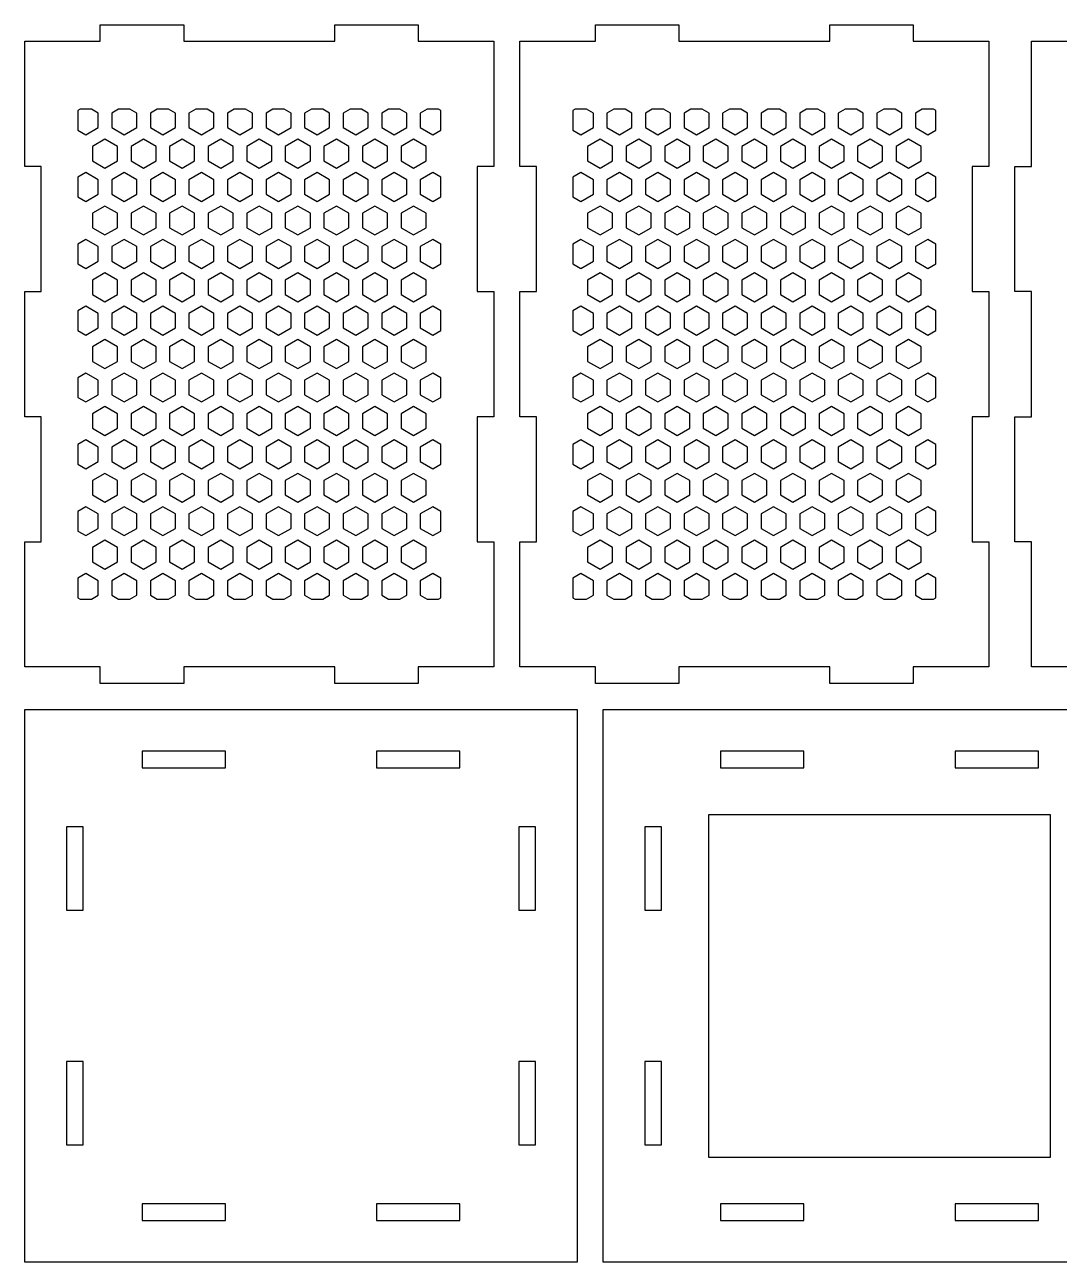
# Model space of a CAD drawing. Header units: millimetres. Extents: x 0 to 375, y -237 to 0.
# Drawn here: x 0 to 198.5, y -237.3 to 0 of the extents above; entities that cross this region are included whole.
import ezdxf

# ---------------------------------------------------------------- set-up
doc = ezdxf.new("R2010")
doc.units = ezdxf.units.MM
doc.layers.add('CUT', color=1, linetype='Continuous')

msp = doc.modelspace()

# ---------------------------------------------------------------- linework, layer by layer
at = {"layer": 'CUT'}
for points in [[(3.17, -123.17), (0, -123.17), (0, -99.17), (3.17, -99.17), (3.17, -75.17), (0, -75.17), (0, -51.17), (3.17, -51.17), (3.17, -27.17), (0, -27.17), (0, -3.17), (3.17, -3.17), (14.5, -3.17), (14.5, 0), (30.5, 0), (30.5, -3.17), (59.5, -3.17), (59.5, 0), (75.5, 0), (75.5, -3.17), (86.83, -3.17), (90, -3.17), (90, -27.17), (86.83, -27.17), (86.83, -51.17), (90, -51.17), (90, -75.17), (86.83, -75.17), (86.83, -99.17), (90, -99.17), (90, -123.17), (86.83, -123.17), (75.5, -123.17), (75.5, -126.35), (59.5, -126.35), (59.5, -123.17), (30.5, -123.17), (30.5, -126.35), (14.5, -126.35), (14.5, -123.17), (3.17, -123.17)], [(98.17, -123.17), (95, -123.17), (95, -99.17), (98.17, -99.17), (98.17, -75.17), (95, -75.17), (95, -51.17), (98.17, -51.17), (98.17, -27.17), (95, -27.17), (95, -3.17), (98.17, -3.17), (109.5, -3.17), (109.5, 0), (125.5, 0), (125.5, -3.17), (154.5, -3.17), (154.5, 0), (170.5, 0), (170.5, -3.17), (181.82, -3.17), (185, -3.17), (185, -27.17), (181.82, -27.17), (181.82, -51.17), (185, -51.17), (185, -75.17), (181.82, -75.17), (181.82, -99.17), (185, -99.17), (185, -123.17), (181.82, -123.17), (170.5, -123.17), (170.5, -126.35), (154.5, -126.35), (154.5, -123.17), (125.5, -123.17), (125.5, -126.35), (109.5, -126.35), (109.5, -123.17), (98.17, -123.17)], [(14.1, -16.93), (12.79, -16.17), (10.61, -16.17), (10.18, -16.42), (10.18, -20.21), (11.7, -21.09), (14.1, -19.7), (14.1, -16.93)], [(21.5, -19.7), (21.5, -16.93), (20.19, -16.17), (18.01, -16.17), (16.7, -16.93), (16.7, -19.7), (19.1, -21.09), (21.5, -19.7)], [(28.9, -19.7), (28.9, -16.93), (27.59, -16.17), (25.41, -16.17), (24.1, -16.93), (24.1, -19.7), (26.5, -21.09), (28.9, -19.7)], [(36.3, -19.7), (36.3, -16.93), (34.99, -16.17), (32.81, -16.17), (31.5, -16.93), (31.5, -19.7), (33.9, -21.09), (36.3, -19.7)], [(43.7, -16.93), (42.39, -16.17), (40.21, -16.17), (38.9, -16.93), (38.9, -19.7), (41.3, -21.09), (43.7, -19.7), (43.7, -16.93)], [(51.1, -16.93), (49.79, -16.17), (47.61, -16.17), (46.3, -16.93), (46.3, -19.7), (48.7, -21.09), (51.1, -19.7), (51.1, -16.93)], [(58.5, -19.7), (58.5, -16.93), (57.19, -16.17), (55.01, -16.17), (53.7, -16.93), (53.7, -19.7), (56.1, -21.09), (58.5, -19.7)], [(65.9, -19.7), (65.9, -16.93), (64.59, -16.17), (62.41, -16.17), (61.1, -16.93), (61.1, -19.7), (63.5, -21.09), (65.9, -19.7)], [(73.3, -16.93), (71.99, -16.17), (69.81, -16.17), (68.5, -16.93), (68.5, -19.7), (70.9, -21.09), (73.3, -19.7), (73.3, -16.93)], [(78.3, -21.09), (79.83, -20.21), (79.83, -16.42), (79.39, -16.17), (77.21, -16.17), (75.9, -16.93), (75.9, -19.7), (78.3, -21.09)], [(109.1, -16.93), (107.79, -16.17), (105.61, -16.17), (105.17, -16.42), (105.17, -20.21), (106.7, -21.09), (109.1, -19.7), (109.1, -16.93)], [(116.5, -19.7), (116.5, -16.93), (115.19, -16.17), (113.01, -16.17), (111.7, -16.93), (111.7, -19.7), (114.1, -21.09), (116.5, -19.7)], [(123.9, -19.7), (123.9, -16.93), (122.59, -16.17), (120.41, -16.17), (119.1, -16.93), (119.1, -19.7), (121.5, -21.09), (123.9, -19.7)], [(131.3, -19.7), (131.3, -16.93), (129.99, -16.17), (127.81, -16.17), (126.5, -16.93), (126.5, -19.7), (128.9, -21.09), (131.3, -19.7)], [(138.7, -16.93), (137.39, -16.17), (135.21, -16.17), (133.9, -16.93), (133.9, -19.7), (136.3, -21.09), (138.7, -19.7), (138.7, -16.93)], [(146.1, -16.93), (144.79, -16.17), (142.61, -16.17), (141.3, -16.93), (141.3, -19.7), (143.7, -21.09), (146.1, -19.7), (146.1, -16.93)], [(153.5, -19.7), (153.5, -16.93), (152.19, -16.17), (150.01, -16.17), (148.7, -16.93), (148.7, -19.7), (151.1, -21.09), (153.5, -19.7)], [(160.9, -19.7), (160.9, -16.93), (159.59, -16.17), (157.41, -16.17), (156.1, -16.93), (156.1, -19.7), (158.5, -21.09), (160.9, -19.7)], [(168.3, -16.93), (166.99, -16.17), (164.81, -16.17), (163.5, -16.93), (163.5, -19.7), (165.9, -21.09), (168.3, -19.7), (168.3, -16.93)], [(173.3, -21.09), (174.82, -20.21), (174.82, -16.42), (174.39, -16.17), (172.21, -16.17), (170.9, -16.93), (170.9, -19.7), (173.3, -21.09)], [(17.8, -26.11), (17.8, -23.34), (15.4, -21.95), (13, -23.34), (13, -26.11), (15.4, -27.49), (17.8, -26.11)], [(25.2, -26.11), (25.2, -23.34), (22.8, -21.95), (20.4, -23.34), (20.4, -26.11), (22.8, -27.49), (25.2, -26.11)], [(30.2, -27.49), (32.6, -26.11), (32.6, -23.34), (30.2, -21.95), (27.8, -23.34), (27.8, -26.11), (30.2, -27.49)], [(40, -26.11), (40, -23.34), (37.6, -21.95), (35.2, -23.34), (35.2, -26.11), (37.6, -27.49), (40, -26.11)], [(47.4, -26.11), (47.4, -23.34), (45, -21.95), (42.6, -23.34), (42.6, -26.11), (45, -27.49), (47.4, -26.11)], [(54.8, -26.11), (54.8, -23.34), (52.4, -21.95), (50, -23.34), (50, -26.11), (52.4, -27.49), (54.8, -26.11)], [(59.8, -27.49), (62.2, -26.11), (62.2, -23.34), (59.8, -21.95), (57.4, -23.34), (57.4, -26.11), (59.8, -27.49)], [(69.6, -26.11), (69.6, -23.34), (67.2, -21.95), (64.8, -23.34), (64.8, -26.11), (67.2, -27.49), (69.6, -26.11)], [(77, -26.11), (77, -23.34), (74.6, -21.95), (72.2, -23.34), (72.2, -26.11), (74.6, -27.49), (77, -26.11)], [(112.8, -26.11), (112.8, -23.34), (110.4, -21.95), (108, -23.34), (108, -26.11), (110.4, -27.49), (112.8, -26.11)], [(120.2, -26.11), (120.2, -23.34), (117.8, -21.95), (115.4, -23.34), (115.4, -26.11), (117.8, -27.49), (120.2, -26.11)], [(125.2, -27.49), (127.6, -26.11), (127.6, -23.34), (125.2, -21.95), (122.8, -23.34), (122.8, -26.11), (125.2, -27.49)], [(135, -26.11), (135, -23.34), (132.6, -21.95), (130.2, -23.34), (130.2, -26.11), (132.6, -27.49), (135, -26.11)], [(142.4, -26.11), (142.4, -23.34), (140, -21.95), (137.6, -23.34), (137.6, -26.11), (140, -27.49), (142.4, -26.11)], [(149.8, -26.11), (149.8, -23.34), (147.4, -21.95), (145, -23.34), (145, -26.11), (147.4, -27.49), (149.8, -26.11)], [(154.8, -27.49), (157.2, -26.11), (157.2, -23.34), (154.8, -21.95), (152.4, -23.34), (152.4, -26.11), (154.8, -27.49)], [(164.6, -26.11), (164.6, -23.34), (162.2, -21.95), (159.8, -23.34), (159.8, -26.11), (162.2, -27.49), (164.6, -26.11)], [(172, -26.11), (172, -23.34), (169.6, -21.95), (167.2, -23.34), (167.2, -26.11), (169.6, -27.49), (172, -26.11)], [(14.1, -32.52), (14.1, -29.75), (11.7, -28.36), (10.18, -29.24), (10.18, -33.02), (11.7, -33.9), (14.1, -32.52)], [(21.5, -32.52), (21.5, -29.75), (19.1, -28.36), (16.7, -29.75), (16.7, -32.52), (19.1, -33.9), (21.5, -32.52)], [(28.9, -32.52), (28.9, -29.75), (26.5, -28.36), (24.1, -29.75), (24.1, -32.52), (26.5, -33.9), (28.9, -32.52)], [(36.3, -32.52), (36.3, -29.75), (33.9, -28.36), (31.5, -29.75), (31.5, -32.52), (33.9, -33.9), (36.3, -32.52)], [(43.7, -32.52), (43.7, -29.75), (41.3, -28.36), (38.9, -29.75), (38.9, -32.52), (41.3, -33.9), (43.7, -32.52)], [(51.1, -32.52), (51.1, -29.75), (48.7, -28.36), (46.3, -29.75), (46.3, -32.52), (48.7, -33.9), (51.1, -32.52)], [(58.5, -32.52), (58.5, -29.75), (56.1, -28.36), (53.7, -29.75), (53.7, -32.52), (56.1, -33.9), (58.5, -32.52)], [(65.9, -32.52), (65.9, -29.75), (63.5, -28.36), (61.1, -29.75), (61.1, -32.52), (63.5, -33.9), (65.9, -32.52)], [(73.3, -32.52), (73.3, -29.75), (70.9, -28.36), (68.5, -29.75), (68.5, -32.52), (70.9, -33.9), (73.3, -32.52)], [(78.3, -33.9), (79.83, -33.02), (79.83, -29.24), (78.3, -28.36), (75.9, -29.75), (75.9, -32.52), (78.3, -33.9)], [(109.1, -32.52), (109.1, -29.75), (106.7, -28.36), (105.17, -29.24), (105.17, -33.02), (106.7, -33.9), (109.1, -32.52)], [(116.5, -32.52), (116.5, -29.75), (114.1, -28.36), (111.7, -29.75), (111.7, -32.52), (114.1, -33.9), (116.5, -32.52)], [(123.9, -32.52), (123.9, -29.75), (121.5, -28.36), (119.1, -29.75), (119.1, -32.52), (121.5, -33.9), (123.9, -32.52)], [(131.3, -32.52), (131.3, -29.75), (128.9, -28.36), (126.5, -29.75), (126.5, -32.52), (128.9, -33.9), (131.3, -32.52)], [(138.7, -32.52), (138.7, -29.75), (136.3, -28.36), (133.9, -29.75), (133.9, -32.52), (136.3, -33.9), (138.7, -32.52)], [(146.1, -32.52), (146.1, -29.75), (143.7, -28.36), (141.3, -29.75), (141.3, -32.52), (143.7, -33.9), (146.1, -32.52)], [(153.5, -32.52), (153.5, -29.75), (151.1, -28.36), (148.7, -29.75), (148.7, -32.52), (151.1, -33.9), (153.5, -32.52)], [(160.9, -32.52), (160.9, -29.75), (158.5, -28.36), (156.1, -29.75), (156.1, -32.52), (158.5, -33.9), (160.9, -32.52)], [(168.3, -32.52), (168.3, -29.75), (165.9, -28.36), (163.5, -29.75), (163.5, -32.52), (165.9, -33.9), (168.3, -32.52)], [(173.3, -33.9), (174.82, -33.02), (174.82, -29.24), (173.3, -28.36), (170.9, -29.75), (170.9, -32.52), (173.3, -33.9)], [(17.8, -38.93), (17.8, -36.16), (15.4, -34.77), (13, -36.16), (13, -38.93), (15.4, -40.31), (17.8, -38.93)], [(25.2, -38.93), (25.2, -36.16), (22.8, -34.77), (20.4, -36.16), (20.4, -38.93), (22.8, -40.31), (25.2, -38.93)], [(32.6, -38.93), (32.6, -36.16), (30.2, -34.77), (27.8, -36.16), (27.8, -38.93), (30.2, -40.31), (32.6, -38.93)], [(40, -38.93), (40, -36.16), (37.6, -34.77), (35.2, -36.16), (35.2, -38.93), (37.6, -40.31), (40, -38.93)], [(47.4, -38.93), (47.4, -36.16), (45, -34.77), (42.6, -36.16), (42.6, -38.93), (45, -40.31), (47.4, -38.93)], [(52.4, -40.31), (54.8, -38.93), (54.8, -36.16), (52.4, -34.77), (50, -36.16), (50, -38.93), (52.4, -40.31)], [(62.2, -38.93), (62.2, -36.16), (59.8, -34.77), (57.4, -36.16), (57.4, -38.93), (59.8, -40.31), (62.2, -38.93)], [(69.6, -38.93), (69.6, -36.16), (67.2, -34.77), (64.8, -36.16), (64.8, -38.93), (67.2, -40.31), (69.6, -38.93)], [(77, -38.93), (77, -36.16), (74.6, -34.77), (72.2, -36.16), (72.2, -38.93), (74.6, -40.31), (77, -38.93)], [(112.8, -38.93), (112.8, -36.16), (110.4, -34.77), (108, -36.16), (108, -38.93), (110.4, -40.31), (112.8, -38.93)], [(120.2, -38.93), (120.2, -36.16), (117.8, -34.77), (115.4, -36.16), (115.4, -38.93), (117.8, -40.31), (120.2, -38.93)], [(127.6, -38.93), (127.6, -36.16), (125.2, -34.77), (122.8, -36.16), (122.8, -38.93), (125.2, -40.31), (127.6, -38.93)], [(135, -38.93), (135, -36.16), (132.6, -34.77), (130.2, -36.16), (130.2, -38.93), (132.6, -40.31), (135, -38.93)], [(142.4, -38.93), (142.4, -36.16), (140, -34.77), (137.6, -36.16), (137.6, -38.93), (140, -40.31), (142.4, -38.93)], [(147.4, -40.31), (149.8, -38.93), (149.8, -36.16), (147.4, -34.77), (145, -36.16), (145, -38.93), (147.4, -40.31)], [(157.2, -38.93), (157.2, -36.16), (154.8, -34.77), (152.4, -36.16), (152.4, -38.93), (154.8, -40.31), (157.2, -38.93)], [(164.6, -38.93), (164.6, -36.16), (162.2, -34.77), (159.8, -36.16), (159.8, -38.93), (162.2, -40.31), (164.6, -38.93)], [(172, -38.93), (172, -36.16), (169.6, -34.77), (167.2, -36.16), (167.2, -38.93), (169.6, -40.31), (172, -38.93)], [(11.7, -46.72), (14.1, -45.33), (14.1, -42.56), (11.7, -41.18), (10.18, -42.06), (10.18, -45.84), (11.7, -46.72)], [(19.1, -46.72), (21.5, -45.33), (21.5, -42.56), (19.1, -41.18), (16.7, -42.56), (16.7, -45.33), (19.1, -46.72)], [(28.9, -45.33), (28.9, -42.56), (26.5, -41.18), (24.1, -42.56), (24.1, -45.33), (26.5, -46.72), (28.9, -45.33)], [(33.9, -46.72), (36.3, -45.33), (36.3, -42.56), (33.9, -41.18), (31.5, -42.56), (31.5, -45.33), (33.9, -46.72)], [(43.7, -45.33), (43.7, -42.56), (41.3, -41.18), (38.9, -42.56), (38.9, -45.33), (41.3, -46.72), (43.7, -45.33)], [(48.7, -46.72), (51.1, -45.33), (51.1, -42.56), (48.7, -41.18), (46.3, -42.56), (46.3, -45.33), (48.7, -46.72)], [(58.5, -45.33), (58.5, -42.56), (56.1, -41.18), (53.7, -42.56), (53.7, -45.33), (56.1, -46.72), (58.5, -45.33)], [(63.5, -46.72), (65.9, -45.33), (65.9, -42.56), (63.5, -41.18), (61.1, -42.56), (61.1, -45.33), (63.5, -46.72)], [(73.3, -45.33), (73.3, -42.56), (70.9, -41.18), (68.5, -42.56), (68.5, -45.33), (70.9, -46.72), (73.3, -45.33)], [(75.9, -45.33), (78.3, -46.72), (79.83, -45.84), (79.83, -42.06), (78.3, -41.18), (75.9, -42.56), (75.9, -45.33)], [(106.7, -46.72), (109.1, -45.33), (109.1, -42.56), (106.7, -41.18), (105.17, -42.06), (105.17, -45.84), (106.7, -46.72)], [(114.1, -46.72), (116.5, -45.33), (116.5, -42.56), (114.1, -41.18), (111.7, -42.56), (111.7, -45.33), (114.1, -46.72)], [(123.9, -45.33), (123.9, -42.56), (121.5, -41.18), (119.1, -42.56), (119.1, -45.33), (121.5, -46.72), (123.9, -45.33)], [(128.9, -46.72), (131.3, -45.33), (131.3, -42.56), (128.9, -41.18), (126.5, -42.56), (126.5, -45.33), (128.9, -46.72)], [(138.7, -45.33), (138.7, -42.56), (136.3, -41.18), (133.9, -42.56), (133.9, -45.33), (136.3, -46.72), (138.7, -45.33)], [(143.7, -46.72), (146.1, -45.33), (146.1, -42.56), (143.7, -41.18), (141.3, -42.56), (141.3, -45.33), (143.7, -46.72)], [(153.5, -45.33), (153.5, -42.56), (151.1, -41.18), (148.7, -42.56), (148.7, -45.33), (151.1, -46.72), (153.5, -45.33)], [(158.5, -46.72), (160.9, -45.33), (160.9, -42.56), (158.5, -41.18), (156.1, -42.56), (156.1, -45.33), (158.5, -46.72)], [(168.3, -45.33), (168.3, -42.56), (165.9, -41.18), (163.5, -42.56), (163.5, -45.33), (165.9, -46.72), (168.3, -45.33)], [(170.9, -45.33), (173.3, -46.72), (174.82, -45.84), (174.82, -42.06), (173.3, -41.18), (170.9, -42.56), (170.9, -45.33)], [(17.8, -51.74), (17.8, -48.97), (15.4, -47.59), (13, -48.97), (13, -51.74), (15.4, -53.13), (17.8, -51.74)], [(25.2, -51.74), (25.2, -48.97), (22.8, -47.59), (20.4, -48.97), (20.4, -51.74), (22.8, -53.13), (25.2, -51.74)], [(30.2, -53.13), (32.6, -51.74), (32.6, -48.97), (30.2, -47.59), (27.8, -48.97), (27.8, -51.74), (30.2, -53.13)], [(40, -51.74), (40, -48.97), (37.6, -47.59), (35.2, -48.97), (35.2, -51.74), (37.6, -53.13), (40, -51.74)], [(47.4, -51.74), (47.4, -48.97), (45, -47.59), (42.6, -48.97), (42.6, -51.74), (45, -53.13), (47.4, -51.74)], [(54.8, -51.74), (54.8, -48.97), (52.4, -47.59), (50, -48.97), (50, -51.74), (52.4, -53.13), (54.8, -51.74)], [(62.2, -51.74), (62.2, -48.97), (59.8, -47.59), (57.4, -48.97), (57.4, -51.74), (59.8, -53.13), (62.2, -51.74)], [(69.6, -51.74), (69.6, -48.97), (67.2, -47.59), (64.8, -48.97), (64.8, -51.74), (67.2, -53.13), (69.6, -51.74)], [(77, -51.74), (77, -48.97), (74.6, -47.59), (72.2, -48.97), (72.2, -51.74), (74.6, -53.13), (77, -51.74)], [(112.8, -51.74), (112.8, -48.97), (110.4, -47.59), (108, -48.97), (108, -51.74), (110.4, -53.13), (112.8, -51.74)], [(120.2, -51.74), (120.2, -48.97), (117.8, -47.59), (115.4, -48.97), (115.4, -51.74), (117.8, -53.13), (120.2, -51.74)], [(125.2, -53.13), (127.6, -51.74), (127.6, -48.97), (125.2, -47.59), (122.8, -48.97), (122.8, -51.74), (125.2, -53.13)], [(135, -51.74), (135, -48.97), (132.6, -47.59), (130.2, -48.97), (130.2, -51.74), (132.6, -53.13), (135, -51.74)], [(142.4, -51.74), (142.4, -48.97), (140, -47.59), (137.6, -48.97), (137.6, -51.74), (140, -53.13), (142.4, -51.74)], [(149.8, -51.74), (149.8, -48.97), (147.4, -47.59), (145, -48.97), (145, -51.74), (147.4, -53.13), (149.8, -51.74)], [(157.2, -51.74), (157.2, -48.97), (154.8, -47.59), (152.4, -48.97), (152.4, -51.74), (154.8, -53.13), (157.2, -51.74)], [(164.6, -51.74), (164.6, -48.97), (162.2, -47.59), (159.8, -48.97), (159.8, -51.74), (162.2, -53.13), (164.6, -51.74)], [(172, -51.74), (172, -48.97), (169.6, -47.59), (167.2, -48.97), (167.2, -51.74), (169.6, -53.13), (172, -51.74)], [(14.1, -58.15), (14.1, -55.38), (11.7, -54), (10.18, -54.88), (10.18, -58.66), (11.7, -59.54), (14.1, -58.15)], [(21.5, -58.15), (21.5, -55.38), (19.1, -54), (16.7, -55.38), (16.7, -58.15), (19.1, -59.54), (21.5, -58.15)], [(28.9, -58.15), (28.9, -55.38), (26.5, -54), (24.1, -55.38), (24.1, -58.15), (26.5, -59.54), (28.9, -58.15)], [(36.3, -58.15), (36.3, -55.38), (33.9, -54), (31.5, -55.38), (31.5, -58.15), (33.9, -59.54), (36.3, -58.15)], [(43.7, -58.15), (43.7, -55.38), (41.3, -54), (38.9, -55.38), (38.9, -58.15), (41.3, -59.54), (43.7, -58.15)], [(51.1, -58.15), (51.1, -55.38), (48.7, -54), (46.3, -55.38), (46.3, -58.15), (48.7, -59.54), (51.1, -58.15)], [(58.5, -58.15), (58.5, -55.38), (56.1, -54), (53.7, -55.38), (53.7, -58.15), (56.1, -59.54), (58.5, -58.15)], [(65.9, -58.15), (65.9, -55.38), (63.5, -54), (61.1, -55.38), (61.1, -58.15), (63.5, -59.54), (65.9, -58.15)], [(73.3, -58.15), (73.3, -55.38), (70.9, -54), (68.5, -55.38), (68.5, -58.15), (70.9, -59.54), (73.3, -58.15)], [(78.3, -59.54), (79.83, -58.66), (79.83, -54.88), (78.3, -54), (75.9, -55.38), (75.9, -58.15), (78.3, -59.54)], [(109.1, -58.15), (109.1, -55.38), (106.7, -54), (105.17, -54.88), (105.17, -58.66), (106.7, -59.54), (109.1, -58.15)], [(116.5, -58.15), (116.5, -55.38), (114.1, -54), (111.7, -55.38), (111.7, -58.15), (114.1, -59.54), (116.5, -58.15)], [(123.9, -58.15), (123.9, -55.38), (121.5, -54), (119.1, -55.38), (119.1, -58.15), (121.5, -59.54), (123.9, -58.15)], [(131.3, -58.15), (131.3, -55.38), (128.9, -54), (126.5, -55.38), (126.5, -58.15), (128.9, -59.54), (131.3, -58.15)], [(138.7, -58.15), (138.7, -55.38), (136.3, -54), (133.9, -55.38), (133.9, -58.15), (136.3, -59.54), (138.7, -58.15)], [(146.1, -58.15), (146.1, -55.38), (143.7, -54), (141.3, -55.38), (141.3, -58.15), (143.7, -59.54), (146.1, -58.15)], [(153.5, -58.15), (153.5, -55.38), (151.1, -54), (148.7, -55.38), (148.7, -58.15), (151.1, -59.54), (153.5, -58.15)], [(160.9, -58.15), (160.9, -55.38), (158.5, -54), (156.1, -55.38), (156.1, -58.15), (158.5, -59.54), (160.9, -58.15)], [(168.3, -58.15), (168.3, -55.38), (165.9, -54), (163.5, -55.38), (163.5, -58.15), (165.9, -59.54), (168.3, -58.15)], [(173.3, -59.54), (174.82, -58.66), (174.82, -54.88), (173.3, -54), (170.9, -55.38), (170.9, -58.15), (173.3, -59.54)], [(17.8, -64.56), (17.8, -61.79), (15.4, -60.4), (13, -61.79), (13, -64.56), (15.4, -65.95), (17.8, -64.56)], [(25.2, -64.56), (25.2, -61.79), (22.8, -60.4), (20.4, -61.79), (20.4, -64.56), (22.8, -65.95), (25.2, -64.56)], [(32.6, -64.56), (32.6, -61.79), (30.2, -60.4), (27.8, -61.79), (27.8, -64.56), (30.2, -65.95), (32.6, -64.56)], [(40, -64.56), (40, -61.79), (37.6, -60.4), (35.2, -61.79), (35.2, -64.56), (37.6, -65.95), (40, -64.56)], [(47.4, -64.56), (47.4, -61.79), (45, -60.4), (42.6, -61.79), (42.6, -64.56), (45, -65.95), (47.4, -64.56)], [(54.8, -64.56), (54.8, -61.79), (52.4, -60.4), (50, -61.79), (50, -64.56), (52.4, -65.95), (54.8, -64.56)], [(59.8, -65.95), (62.2, -64.56), (62.2, -61.79), (59.8, -60.4), (57.4, -61.79), (57.4, -64.56), (59.8, -65.95)], [(67.2, -65.95), (69.6, -64.56), (69.6, -61.79), (67.2, -60.4), (64.8, -61.79), (64.8, -64.56), (67.2, -65.95)], [(77, -64.56), (77, -61.79), (74.6, -60.4), (72.2, -61.79), (72.2, -64.56), (74.6, -65.95), (77, -64.56)], [(112.8, -64.56), (112.8, -61.79), (110.4, -60.4), (108, -61.79), (108, -64.56), (110.4, -65.95), (112.8, -64.56)], [(120.2, -64.56), (120.2, -61.79), (117.8, -60.4), (115.4, -61.79), (115.4, -64.56), (117.8, -65.95), (120.2, -64.56)], [(127.6, -64.56), (127.6, -61.79), (125.2, -60.4), (122.8, -61.79), (122.8, -64.56), (125.2, -65.95), (127.6, -64.56)], [(135, -64.56), (135, -61.79), (132.6, -60.4), (130.2, -61.79), (130.2, -64.56), (132.6, -65.95), (135, -64.56)], [(142.4, -64.56), (142.4, -61.79), (140, -60.4), (137.6, -61.79), (137.6, -64.56), (140, -65.95), (142.4, -64.56)], [(149.8, -64.56), (149.8, -61.79), (147.4, -60.4), (145, -61.79), (145, -64.56), (147.4, -65.95), (149.8, -64.56)], [(154.8, -65.95), (157.2, -64.56), (157.2, -61.79), (154.8, -60.4), (152.4, -61.79), (152.4, -64.56), (154.8, -65.95)], [(162.2, -65.95), (164.6, -64.56), (164.6, -61.79), (162.2, -60.4), (159.8, -61.79), (159.8, -64.56), (162.2, -65.95)], [(172, -64.56), (172, -61.79), (169.6, -60.4), (167.2, -61.79), (167.2, -64.56), (169.6, -65.95), (172, -64.56)], [(11.7, -72.35), (14.1, -70.97), (14.1, -68.2), (11.7, -66.81), (10.18, -67.69), (10.18, -71.47), (11.7, -72.35)], [(19.1, -72.35), (21.5, -70.97), (21.5, -68.2), (19.1, -66.81), (16.7, -68.2), (16.7, -70.97), (19.1, -72.35)], [(26.5, -72.35), (28.9, -70.97), (28.9, -68.2), (26.5, -66.81), (24.1, -68.2), (24.1, -70.97), (26.5, -72.35)], [(36.3, -70.97), (36.3, -68.2), (33.9, -66.81), (31.5, -68.2), (31.5, -70.97), (33.9, -72.35), (36.3, -70.97)], [(41.3, -72.35), (43.7, -70.97), (43.7, -68.2), (41.3, -66.81), (38.9, -68.2), (38.9, -70.97), (41.3, -72.35)], [(51.1, -70.97), (51.1, -68.2), (48.7, -66.81), (46.3, -68.2), (46.3, -70.97), (48.7, -72.35), (51.1, -70.97)], [(56.1, -72.35), (58.5, -70.97), (58.5, -68.2), (56.1, -66.81), (53.7, -68.2), (53.7, -70.97), (56.1, -72.35)], [(65.9, -70.97), (65.9, -68.2), (63.5, -66.81), (61.1, -68.2), (61.1, -70.97), (63.5, -72.35), (65.9, -70.97)], [(73.3, -70.97), (73.3, -68.2), (70.9, -66.81), (68.5, -68.2), (68.5, -70.97), (70.9, -72.35), (73.3, -70.97)], [(75.9, -70.97), (78.3, -72.35), (79.83, -71.47), (79.83, -67.69), (78.3, -66.81), (75.9, -68.2), (75.9, -70.97)], [(106.7, -72.35), (109.1, -70.97), (109.1, -68.2), (106.7, -66.81), (105.17, -67.69), (105.17, -71.47), (106.7, -72.35)], [(114.1, -72.35), (116.5, -70.97), (116.5, -68.2), (114.1, -66.81), (111.7, -68.2), (111.7, -70.97), (114.1, -72.35)], [(121.5, -72.35), (123.9, -70.97), (123.9, -68.2), (121.5, -66.81), (119.1, -68.2), (119.1, -70.97), (121.5, -72.35)], [(131.3, -70.97), (131.3, -68.2), (128.9, -66.81), (126.5, -68.2), (126.5, -70.97), (128.9, -72.35), (131.3, -70.97)], [(136.3, -72.35), (138.7, -70.97), (138.7, -68.2), (136.3, -66.81), (133.9, -68.2), (133.9, -70.97), (136.3, -72.35)], [(146.1, -70.97), (146.1, -68.2), (143.7, -66.81), (141.3, -68.2), (141.3, -70.97), (143.7, -72.35), (146.1, -70.97)], [(151.1, -72.35), (153.5, -70.97), (153.5, -68.2), (151.1, -66.81), (148.7, -68.2), (148.7, -70.97), (151.1, -72.35)], [(160.9, -70.97), (160.9, -68.2), (158.5, -66.81), (156.1, -68.2), (156.1, -70.97), (158.5, -72.35), (160.9, -70.97)], [(168.3, -70.97), (168.3, -68.2), (165.9, -66.81), (163.5, -68.2), (163.5, -70.97), (165.9, -72.35), (168.3, -70.97)], [(170.9, -70.97), (173.3, -72.35), (174.82, -71.47), (174.82, -67.69), (173.3, -66.81), (170.9, -68.2), (170.9, -70.97)], [(17.8, -77.38), (17.8, -74.61), (15.4, -73.22), (13, -74.61), (13, -77.38), (15.4, -78.76), (17.8, -77.38)], [(25.2, -77.38), (25.2, -74.61), (22.8, -73.22), (20.4, -74.61), (20.4, -77.38), (22.8, -78.76), (25.2, -77.38)], [(32.6, -77.38), (32.6, -74.61), (30.2, -73.22), (27.8, -74.61), (27.8, -77.38), (30.2, -78.76), (32.6, -77.38)], [(40, -77.38), (40, -74.61), (37.6, -73.22), (35.2, -74.61), (35.2, -77.38), (37.6, -78.76), (40, -77.38)], [(47.4, -77.38), (47.4, -74.61), (45, -73.22), (42.6, -74.61), (42.6, -77.38), (45, -78.76), (47.4, -77.38)], [(54.8, -77.38), (54.8, -74.61), (52.4, -73.22), (50, -74.61), (50, -77.38), (52.4, -78.76), (54.8, -77.38)], [(62.2, -77.38), (62.2, -74.61), (59.8, -73.22), (57.4, -74.61), (57.4, -77.38), (59.8, -78.76), (62.2, -77.38)], [(69.6, -77.38), (69.6, -74.61), (67.2, -73.22), (64.8, -74.61), (64.8, -77.38), (67.2, -78.76), (69.6, -77.38)], [(77, -77.38), (77, -74.61), (74.6, -73.22), (72.2, -74.61), (72.2, -77.38), (74.6, -78.76), (77, -77.38)], [(112.8, -77.38), (112.8, -74.61), (110.4, -73.22), (108, -74.61), (108, -77.38), (110.4, -78.76), (112.8, -77.38)], [(120.2, -77.38), (120.2, -74.61), (117.8, -73.22), (115.4, -74.61), (115.4, -77.38), (117.8, -78.76), (120.2, -77.38)], [(127.6, -77.38), (127.6, -74.61), (125.2, -73.22), (122.8, -74.61), (122.8, -77.38), (125.2, -78.76), (127.6, -77.38)], [(135, -77.38), (135, -74.61), (132.6, -73.22), (130.2, -74.61), (130.2, -77.38), (132.6, -78.76), (135, -77.38)], [(142.4, -77.38), (142.4, -74.61), (140, -73.22), (137.6, -74.61), (137.6, -77.38), (140, -78.76), (142.4, -77.38)], [(149.8, -77.38), (149.8, -74.61), (147.4, -73.22), (145, -74.61), (145, -77.38), (147.4, -78.76), (149.8, -77.38)], [(157.2, -77.38), (157.2, -74.61), (154.8, -73.22), (152.4, -74.61), (152.4, -77.38), (154.8, -78.76), (157.2, -77.38)], [(164.6, -77.38), (164.6, -74.61), (162.2, -73.22), (159.8, -74.61), (159.8, -77.38), (162.2, -78.76), (164.6, -77.38)], [(172, -77.38), (172, -74.61), (169.6, -73.22), (167.2, -74.61), (167.2, -77.38), (169.6, -78.76), (172, -77.38)], [(14.1, -83.79), (14.1, -81.02), (11.7, -79.63), (10.18, -80.51), (10.18, -84.29), (11.7, -85.17), (14.1, -83.79)], [(21.5, -83.79), (21.5, -81.02), (19.1, -79.63), (16.7, -81.02), (16.7, -83.79), (19.1, -85.17), (21.5, -83.79)], [(28.9, -83.79), (28.9, -81.02), (26.5, -79.63), (24.1, -81.02), (24.1, -83.79), (26.5, -85.17), (28.9, -83.79)], [(36.3, -83.79), (36.3, -81.02), (33.9, -79.63), (31.5, -81.02), (31.5, -83.79), (33.9, -85.17), (36.3, -83.79)], [(43.7, -83.79), (43.7, -81.02), (41.3, -79.63), (38.9, -81.02), (38.9, -83.79), (41.3, -85.17), (43.7, -83.79)], [(51.1, -83.79), (51.1, -81.02), (48.7, -79.63), (46.3, -81.02), (46.3, -83.79), (48.7, -85.17), (51.1, -83.79)], [(58.5, -83.79), (58.5, -81.02), (56.1, -79.63), (53.7, -81.02), (53.7, -83.79), (56.1, -85.17), (58.5, -83.79)], [(65.9, -83.79), (65.9, -81.02), (63.5, -79.63), (61.1, -81.02), (61.1, -83.79), (63.5, -85.17), (65.9, -83.79)], [(73.3, -83.79), (73.3, -81.02), (70.9, -79.63), (68.5, -81.02), (68.5, -83.79), (70.9, -85.17), (73.3, -83.79)], [(78.3, -85.17), (79.83, -84.29), (79.83, -80.51), (78.3, -79.63), (75.9, -81.02), (75.9, -83.79), (78.3, -85.17)], [(109.1, -83.79), (109.1, -81.02), (106.7, -79.63), (105.17, -80.51), (105.17, -84.29), (106.7, -85.17), (109.1, -83.79)], [(116.5, -83.79), (116.5, -81.02), (114.1, -79.63), (111.7, -81.02), (111.7, -83.79), (114.1, -85.17), (116.5, -83.79)], [(123.9, -83.79), (123.9, -81.02), (121.5, -79.63), (119.1, -81.02), (119.1, -83.79), (121.5, -85.17), (123.9, -83.79)], [(131.3, -83.79), (131.3, -81.02), (128.9, -79.63), (126.5, -81.02), (126.5, -83.79), (128.9, -85.17), (131.3, -83.79)], [(138.7, -83.79), (138.7, -81.02), (136.3, -79.63), (133.9, -81.02), (133.9, -83.79), (136.3, -85.17), (138.7, -83.79)], [(146.1, -83.79), (146.1, -81.02), (143.7, -79.63), (141.3, -81.02), (141.3, -83.79), (143.7, -85.17), (146.1, -83.79)], [(153.5, -83.79), (153.5, -81.02), (151.1, -79.63), (148.7, -81.02), (148.7, -83.79), (151.1, -85.17), (153.5, -83.79)], [(160.9, -83.79), (160.9, -81.02), (158.5, -79.63), (156.1, -81.02), (156.1, -83.79), (158.5, -85.17), (160.9, -83.79)], [(168.3, -83.79), (168.3, -81.02), (165.9, -79.63), (163.5, -81.02), (163.5, -83.79), (165.9, -85.17), (168.3, -83.79)], [(173.3, -85.17), (174.82, -84.29), (174.82, -80.51), (173.3, -79.63), (170.9, -81.02), (170.9, -83.79), (173.3, -85.17)], [(17.8, -90.19), (17.8, -87.42), (15.4, -86.04), (13, -87.42), (13, -90.19), (15.4, -91.58), (17.8, -90.19)], [(25.2, -90.19), (25.2, -87.42), (22.8, -86.04), (20.4, -87.42), (20.4, -90.19), (22.8, -91.58), (25.2, -90.19)], [(32.6, -90.19), (32.6, -87.42), (30.2, -86.04), (27.8, -87.42), (27.8, -90.19), (30.2, -91.58), (32.6, -90.19)], [(40, -90.19), (40, -87.42), (37.6, -86.04), (35.2, -87.42), (35.2, -90.19), (37.6, -91.58), (40, -90.19)], [(45, -91.58), (47.4, -90.19), (47.4, -87.42), (45, -86.04), (42.6, -87.42), (42.6, -90.19), (45, -91.58)], [(54.8, -90.19), (54.8, -87.42), (52.4, -86.04), (50, -87.42), (50, -90.19), (52.4, -91.58), (54.8, -90.19)], [(59.8, -91.58), (62.2, -90.19), (62.2, -87.42), (59.8, -86.04), (57.4, -87.42), (57.4, -90.19), (59.8, -91.58)], [(67.2, -91.58), (69.6, -90.19), (69.6, -87.42), (67.2, -86.04), (64.8, -87.42), (64.8, -90.19), (67.2, -91.58)], [(77, -90.19), (77, -87.42), (74.6, -86.04), (72.2, -87.42), (72.2, -90.19), (74.6, -91.58), (77, -90.19)], [(112.8, -90.19), (112.8, -87.42), (110.4, -86.04), (108, -87.42), (108, -90.19), (110.4, -91.58), (112.8, -90.19)], [(120.2, -90.19), (120.2, -87.42), (117.8, -86.04), (115.4, -87.42), (115.4, -90.19), (117.8, -91.58), (120.2, -90.19)], [(127.6, -90.19), (127.6, -87.42), (125.2, -86.04), (122.8, -87.42), (122.8, -90.19), (125.2, -91.58), (127.6, -90.19)], [(135, -90.19), (135, -87.42), (132.6, -86.04), (130.2, -87.42), (130.2, -90.19), (132.6, -91.58), (135, -90.19)], [(140, -91.58), (142.4, -90.19), (142.4, -87.42), (140, -86.04), (137.6, -87.42), (137.6, -90.19), (140, -91.58)], [(149.8, -90.19), (149.8, -87.42), (147.4, -86.04), (145, -87.42), (145, -90.19), (147.4, -91.58), (149.8, -90.19)], [(154.8, -91.58), (157.2, -90.19), (157.2, -87.42), (154.8, -86.04), (152.4, -87.42), (152.4, -90.19), (154.8, -91.58)], [(162.2, -91.58), (164.6, -90.19), (164.6, -87.42), (162.2, -86.04), (159.8, -87.42), (159.8, -90.19), (162.2, -91.58)], [(172, -90.19), (172, -87.42), (169.6, -86.04), (167.2, -87.42), (167.2, -90.19), (169.6, -91.58), (172, -90.19)], [(14.1, -96.6), (14.1, -93.83), (11.7, -92.45), (10.18, -93.33), (10.18, -97.11), (11.7, -97.99), (14.1, -96.6)], [(21.5, -96.6), (21.5, -93.83), (19.1, -92.45), (16.7, -93.83), (16.7, -96.6), (19.1, -97.99), (21.5, -96.6)], [(28.9, -96.6), (28.9, -93.83), (26.5, -92.45), (24.1, -93.83), (24.1, -96.6), (26.5, -97.99), (28.9, -96.6)], [(36.3, -96.6), (36.3, -93.83), (33.9, -92.45), (31.5, -93.83), (31.5, -96.6), (33.9, -97.99), (36.3, -96.6)], [(41.3, -97.99), (43.7, -96.6), (43.7, -93.83), (41.3, -92.45), (38.9, -93.83), (38.9, -96.6), (41.3, -97.99)], [(48.7, -97.99), (51.1, -96.6), (51.1, -93.83), (48.7, -92.45), (46.3, -93.83), (46.3, -96.6), (48.7, -97.99)], [(58.5, -96.6), (58.5, -93.83), (56.1, -92.45), (53.7, -93.83), (53.7, -96.6), (56.1, -97.99), (58.5, -96.6)], [(65.9, -96.6), (65.9, -93.83), (63.5, -92.45), (61.1, -93.83), (61.1, -96.6), (63.5, -97.99), (65.9, -96.6)], [(70.9, -97.99), (73.3, -96.6), (73.3, -93.83), (70.9, -92.45), (68.5, -93.83), (68.5, -96.6), (70.9, -97.99)], [(78.3, -97.99), (79.83, -97.11), (79.83, -93.33), (78.3, -92.45), (75.9, -93.83), (75.9, -96.6), (78.3, -97.99)], [(109.1, -96.6), (109.1, -93.83), (106.7, -92.45), (105.17, -93.33), (105.17, -97.11), (106.7, -97.99), (109.1, -96.6)], [(116.5, -96.6), (116.5, -93.83), (114.1, -92.45), (111.7, -93.83), (111.7, -96.6), (114.1, -97.99), (116.5, -96.6)], [(123.9, -96.6), (123.9, -93.83), (121.5, -92.45), (119.1, -93.83), (119.1, -96.6), (121.5, -97.99), (123.9, -96.6)], [(131.3, -96.6), (131.3, -93.83), (128.9, -92.45), (126.5, -93.83), (126.5, -96.6), (128.9, -97.99), (131.3, -96.6)], [(136.3, -97.99), (138.7, -96.6), (138.7, -93.83), (136.3, -92.45), (133.9, -93.83), (133.9, -96.6), (136.3, -97.99)], [(143.7, -97.99), (146.1, -96.6), (146.1, -93.83), (143.7, -92.45), (141.3, -93.83), (141.3, -96.6), (143.7, -97.99)], [(153.5, -96.6), (153.5, -93.83), (151.1, -92.45), (148.7, -93.83), (148.7, -96.6), (151.1, -97.99), (153.5, -96.6)], [(160.9, -96.6), (160.9, -93.83), (158.5, -92.45), (156.1, -93.83), (156.1, -96.6), (158.5, -97.99), (160.9, -96.6)], [(165.9, -97.99), (168.3, -96.6), (168.3, -93.83), (165.9, -92.45), (163.5, -93.83), (163.5, -96.6), (165.9, -97.99)], [(173.3, -97.99), (174.82, -97.11), (174.82, -93.33), (173.3, -92.45), (170.9, -93.83), (170.9, -96.6), (173.3, -97.99)], [(17.8, -103.01), (17.8, -100.24), (15.4, -98.86), (13, -100.24), (13, -103.01), (15.4, -104.4), (17.8, -103.01)], [(25.2, -103.01), (25.2, -100.24), (22.8, -98.86), (20.4, -100.24), (20.4, -103.01), (22.8, -104.4), (25.2, -103.01)], [(32.6, -103.01), (32.6, -100.24), (30.2, -98.86), (27.8, -100.24), (27.8, -103.01), (30.2, -104.4), (32.6, -103.01)], [(40, -103.01), (40, -100.24), (37.6, -98.86), (35.2, -100.24), (35.2, -103.01), (37.6, -104.4), (40, -103.01)], [(47.4, -103.01), (47.4, -100.24), (45, -98.86), (42.6, -100.24), (42.6, -103.01), (45, -104.4), (47.4, -103.01)], [(54.8, -103.01), (54.8, -100.24), (52.4, -98.86), (50, -100.24), (50, -103.01), (52.4, -104.4), (54.8, -103.01)], [(62.2, -103.01), (62.2, -100.24), (59.8, -98.86), (57.4, -100.24), (57.4, -103.01), (59.8, -104.4), (62.2, -103.01)], [(69.6, -103.01), (69.6, -100.24), (67.2, -98.86), (64.8, -100.24), (64.8, -103.01), (67.2, -104.4), (69.6, -103.01)], [(77, -103.01), (77, -100.24), (74.6, -98.86), (72.2, -100.24), (72.2, -103.01), (74.6, -104.4), (77, -103.01)], [(112.8, -103.01), (112.8, -100.24), (110.4, -98.86), (108, -100.24), (108, -103.01), (110.4, -104.4), (112.8, -103.01)], [(120.2, -103.01), (120.2, -100.24), (117.8, -98.86), (115.4, -100.24), (115.4, -103.01), (117.8, -104.4), (120.2, -103.01)], [(127.6, -103.01), (127.6, -100.24), (125.2, -98.86), (122.8, -100.24), (122.8, -103.01), (125.2, -104.4), (127.6, -103.01)], [(135, -103.01), (135, -100.24), (132.6, -98.86), (130.2, -100.24), (130.2, -103.01), (132.6, -104.4), (135, -103.01)], [(142.4, -103.01), (142.4, -100.24), (140, -98.86), (137.6, -100.24), (137.6, -103.01), (140, -104.4), (142.4, -103.01)], [(149.8, -103.01), (149.8, -100.24), (147.4, -98.86), (145, -100.24), (145, -103.01), (147.4, -104.4), (149.8, -103.01)], [(157.2, -103.01), (157.2, -100.24), (154.8, -98.86), (152.4, -100.24), (152.4, -103.01), (154.8, -104.4), (157.2, -103.01)], [(164.6, -103.01), (164.6, -100.24), (162.2, -98.86), (159.8, -100.24), (159.8, -103.01), (162.2, -104.4), (164.6, -103.01)], [(172, -103.01), (172, -100.24), (169.6, -98.86), (167.2, -100.24), (167.2, -103.01), (169.6, -104.4), (172, -103.01)], [(14.1, -106.65), (11.7, -105.26), (10.18, -106.14), (10.18, -109.93), (10.61, -110.17), (12.79, -110.17), (14.1, -109.42), (14.1, -106.65)], [(21.5, -106.65), (19.1, -105.26), (16.7, -106.65), (16.7, -109.42), (18.01, -110.17), (20.19, -110.17), (21.5, -109.42), (21.5, -106.65)], [(28.9, -106.65), (26.5, -105.26), (24.1, -106.65), (24.1, -109.42), (25.41, -110.17), (27.59, -110.17), (28.9, -109.42), (28.9, -106.65)], [(36.3, -106.65), (33.9, -105.26), (31.5, -106.65), (31.5, -109.42), (32.81, -110.17), (34.99, -110.17), (36.3, -109.42), (36.3, -106.65)], [(43.7, -106.65), (41.3, -105.26), (38.9, -106.65), (38.9, -109.42), (40.21, -110.17), (42.39, -110.17), (43.7, -109.42), (43.7, -106.65)], [(51.1, -106.65), (48.7, -105.26), (46.3, -106.65), (46.3, -109.42), (47.61, -110.17), (49.79, -110.17), (51.1, -109.42), (51.1, -106.65)], [(58.5, -106.65), (56.1, -105.26), (53.7, -106.65), (53.7, -109.42), (55.01, -110.17), (57.19, -110.17), (58.5, -109.42), (58.5, -106.65)], [(65.9, -106.65), (63.5, -105.26), (61.1, -106.65), (61.1, -109.42), (62.41, -110.17), (64.59, -110.17), (65.9, -109.42), (65.9, -106.65)], [(73.3, -106.65), (70.9, -105.26), (68.5, -106.65), (68.5, -109.42), (69.81, -110.17), (71.99, -110.17), (73.3, -109.42), (73.3, -106.65)], [(79.83, -109.93), (79.83, -106.14), (78.3, -105.26), (75.9, -106.65), (75.9, -109.42), (77.21, -110.17), (79.39, -110.17), (79.83, -109.93)], [(109.1, -106.65), (106.7, -105.26), (105.17, -106.14), (105.17, -109.93), (105.61, -110.17), (107.79, -110.17), (109.1, -109.42), (109.1, -106.65)], [(116.5, -106.65), (114.1, -105.26), (111.7, -106.65), (111.7, -109.42), (113.01, -110.17), (115.19, -110.17), (116.5, -109.42), (116.5, -106.65)], [(123.9, -106.65), (121.5, -105.26), (119.1, -106.65), (119.1, -109.42), (120.41, -110.17), (122.59, -110.17), (123.9, -109.42), (123.9, -106.65)], [(131.3, -106.65), (128.9, -105.26), (126.5, -106.65), (126.5, -109.42), (127.81, -110.17), (129.99, -110.17), (131.3, -109.42), (131.3, -106.65)], [(138.7, -106.65), (136.3, -105.26), (133.9, -106.65), (133.9, -109.42), (135.21, -110.17), (137.39, -110.17), (138.7, -109.42), (138.7, -106.65)], [(146.1, -106.65), (143.7, -105.26), (141.3, -106.65), (141.3, -109.42), (142.61, -110.17), (144.79, -110.17), (146.1, -109.42), (146.1, -106.65)], [(153.5, -106.65), (151.1, -105.26), (148.7, -106.65), (148.7, -109.42), (150.01, -110.17), (152.19, -110.17), (153.5, -109.42), (153.5, -106.65)], [(160.9, -106.65), (158.5, -105.26), (156.1, -106.65), (156.1, -109.42), (157.41, -110.17), (159.59, -110.17), (160.9, -109.42), (160.9, -106.65)], [(168.3, -106.65), (165.9, -105.26), (163.5, -106.65), (163.5, -109.42), (164.81, -110.17), (166.99, -110.17), (168.3, -109.42), (168.3, -106.65)], [(174.82, -109.93), (174.82, -106.14), (173.3, -105.26), (170.9, -106.65), (170.9, -109.42), (172.21, -110.17), (174.39, -110.17), (174.82, -109.93)], [(0, -237.35), (0, -131.35), (106, -131.35), (106, -237.35), (0, -237.35)], [(111, -131.35), (217, -131.35), (217, -237.35), (111, -237.35), (111, -131.35)], [(22.5, -139.35), (22.5, -142.52), (38.5, -142.52), (38.5, -139.35), (22.5, -139.35)], [(67.5, -139.35), (67.5, -142.52), (83.5, -142.52), (83.5, -139.35), (67.5, -139.35)], [(133.5, -139.35), (133.5, -142.52), (149.5, -142.52), (149.5, -139.35), (133.5, -139.35)], [(178.5, -139.35), (178.5, -142.52), (194.5, -142.52), (194.5, -139.35), (178.5, -139.35)], [(131.18, -151.52), (131.18, -217.17), (196.82, -217.17), (196.82, -151.52), (131.18, -151.52)], [(8, -153.85), (8, -169.85), (11.18, -169.85), (11.18, -153.85), (8, -153.85)], [(94.83, -153.85), (94.83, -169.85), (98, -169.85), (98, -153.85), (94.83, -153.85)], [(119, -153.85), (119, -169.85), (122.17, -169.85), (122.17, -153.85), (119, -153.85)], [(8, -198.85), (8, -214.85), (11.18, -214.85), (11.18, -198.85), (8, -198.85)], [(94.83, -198.85), (94.83, -214.85), (98, -214.85), (98, -198.85), (94.83, -198.85)], [(119, -198.85), (119, -214.85), (122.17, -214.85), (122.17, -198.85), (119, -198.85)], [(22.5, -226.17), (22.5, -229.35), (38.5, -229.35), (38.5, -226.17), (22.5, -226.17)], [(67.5, -226.17), (67.5, -229.35), (83.5, -229.35), (83.5, -226.17), (67.5, -226.17)], [(133.5, -226.17), (133.5, -229.35), (149.5, -229.35), (149.5, -226.17), (133.5, -226.17)], [(178.5, -226.17), (178.5, -229.35), (194.5, -229.35), (194.5, -226.17), (178.5, -226.17)]]:
    msp.add_lwpolyline(points, close=True, dxfattribs=at)
msp.add_lwpolyline([(204.5, -123.17), (193.18, -123.17), (193.18, -99.17), (190, -99.17), (190, -75.17), (193.18, -75.17), (193.18, -51.17), (190, -51.17), (190, -27.17), (193.18, -27.17), (193.18, -3.17), (204.5, -3.17)], dxfattribs=at)

doc.saveas('drawing.dxf')
